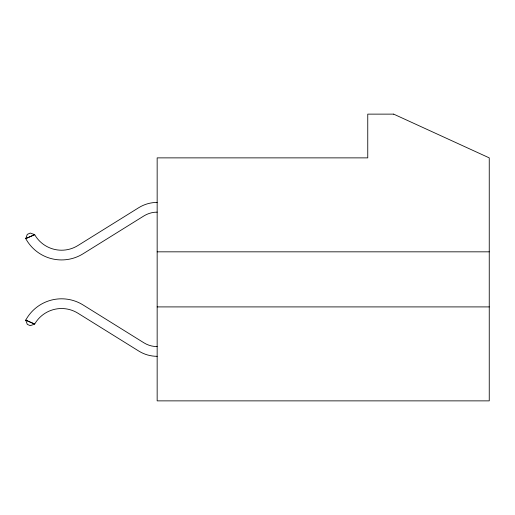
<?xml version="1.0" encoding="UTF-8"?>
<svg xmlns="http://www.w3.org/2000/svg" width="515" height="515" viewBox="0 0 515 515"><rect width="100%" height="100%" fill="white"/><g stroke="black" fill="none" stroke-linecap="round" stroke-linejoin="round"><path stroke-width="0.77" d="M157.159 251.829L489.25 251.829M157.159 306.908L489.25 306.908M157.159 212.141A25.048 25.048 0 0 0 143.923 215.92L83.063 253.786A40.717 40.717 0 0 1 25.75 238.606L27.282 234.383L30.25 233.07L34.672 234.653A30.997 30.997 0 0 0 77.926 245.533L138.793 207.667A34.769 34.769 0 0 1 157.159 202.421M157.159 346.595A25.048 25.048 0 0 1 143.923 342.816L83.063 304.951A40.717 40.717 0 0 0 25.75 320.13L27.282 324.353L30.25 325.667L34.672 324.09L25.75 320.137L34.679 324.083A30.997 30.997 0 0 1 77.926 313.204L138.793 351.069A34.769 34.769 0 0 0 157.159 356.316M34.672 234.653L25.75 238.606L34.679 234.653M393.672 114.13L367.755 114.13L367.755 157.873L157.159 157.873L157.159 400.87L489.25 400.87L489.25 157.873L393.672 114.13"/></g></svg>
